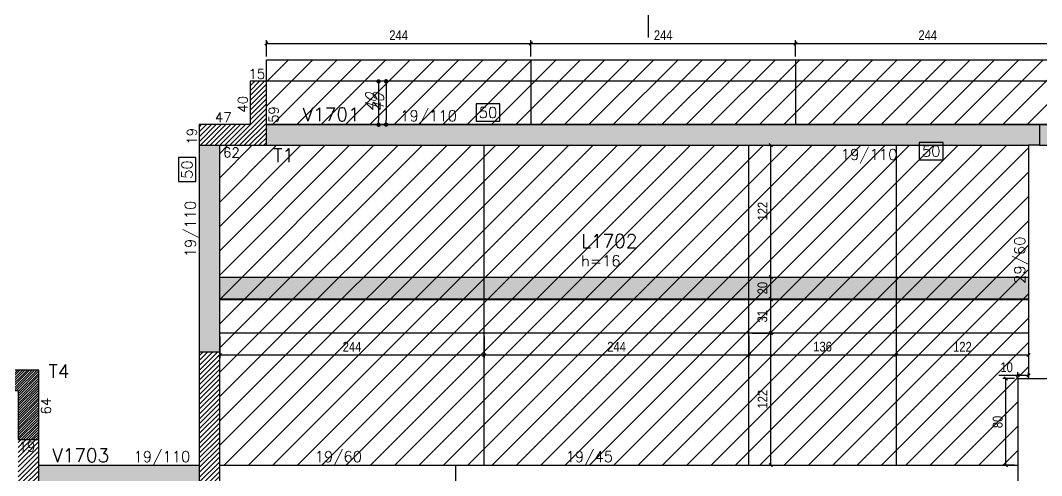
# Model space of a CAD drawing. Extents: x 1860 to 8661, y -614 to 3008.
# Drawn here: x 5566 to 6508, y 2039 to 2460 of the extents above; entities that cross this region are included whole.
import ezdxf
from ezdxf.enums import TextEntityAlignment as Align

# ---------------------------------------------------------------- set-up
doc = ezdxf.new("R2010")
doc.units = 0
for name, color, linetype in [('COTA', 241, 'Continuous'), ('F-AUX-RED', 1, 'Continuous'), ('F-CORTE-INDICAÇÃO', 4, 'Continuous'), ('F-COTAS', 106, 'Continuous'), ('F-DESNIVEL-1', 254, 'Continuous'), ('F-LAJES', 3, 'Continuous'), ('F-LAJES-DIM', 2, 'Continuous'), ('F-LAJES-NOME', 4, 'Continuous'), ('F-PILARES-DIM', 172, 'Continuous'), ('F-PILARES-HACH', 174, 'Continuous'), ('F-PILARES-M', 170, 'Continuous'), ('F-PILARES-NOME', 170, 'Continuous'), ('F-PILARES-S', 170, 'Continuous'), ('F-VIGAS', 3, 'Continuous'), ('F-VIGAS-DIM', 2, 'Continuous'), ('F-VIGAS-NOME', 4, 'Continuous'), ('Painéis', 200, 'Continuous')]:
    doc.layers.add(name, color=color, linetype=linetype)
doc.layers.add('Hachura', color=251, linetype='Continuous', lineweight=9)
doc.styles.add('COTA TECNICA-50', font='techl___.ttf', dxfattribs={"height": 9})
doc.styles.add('CP-TEXT-INCL', font='romans.shx', dxfattribs={"oblique": 20})
doc.styles.add('MCP', font='romans.shx')
doc.styles.add('ROMANS', font='romans.shx')
doc.dimstyles.new('COTA PAINEL-50', dxfattribs={"dimtxt": 9, "dimasz": 3, "dimexe": 3, "dimexo": 3, "dimgap": 3, "dimtad": 1, "dimdec": 1, "dimzin": 12, "dimdsep": 46, "dimtxsty": 'COTA TECNICA-50', "dimblk1": 'OBLIQUE', "dimblk2": 'OBLIQUE', "dimsah": 1, "dimcen": 0.9, "dimclrd": 4, "dimclre": 4, "dimclrt": 240, "dimadec": 1, "dimazin": 3, "dimtfac": 1, "dimtdec": 1, "dimtmove": 0, "dimatfit": 3, "dimfxl": 1, "dimtolj": 1, "dimtzin": 12, "dimarcsym": 0})
doc.dimstyles.new('CP-COTAS-50', dxfattribs={"dimscale": 0.8, "dimtxt": 12.5, "dimasz": 5, "dimexe": 5, "dimexo": 5, "dimgap": 2.5, "dimtad": 1, "dimdec": 1, "dimdsep": 46, "dimtxsty": 'CP-TEXT-INCL', "dimblk1": 'DOT', "dimblk2": 'DOT', "dimsah": 1, "dimcen": 9, "dimclrd": 256, "dimclre": 256, "dimclrt": 256, "dimadec": 0, "dimazin": 0, "dimtfac": 1, "dimtdec": 1, "dimtmove": 2, "dimatfit": 3, "dimldrblk": 'DOT', "dimfxl": 5, "dimtolj": 1, "dimarcsym": 0})
pattern_1 = [(45, (4454.8736, 10738.8875), (-2.245064, 2.245064), [])]

# ---------------------------------------------------------------- blocks, each defined once
blk = doc.blocks.new('*U36')
at = {"layer": 'F-VIGAS-DIM', "color": 1}
blk.add_lwpolyline([(0, 0), (22, 0), (22, 16), (0, 16)], close=True, dxfattribs=at)
at = {"layer": 'F-VIGAS-DIM', "style": 'MCP'}
blk.add_attdef('DIM', text='', height=10, dxfattribs=at).set_placement((11, 8), align=Align.MIDDLE_CENTER)
blk = doc.blocks.new('*U38')
at = {"layer": 'F-CORTE-INDICAÇÃO'}
for p, q in [((70, 0), (0, 0)), ((80, 0), (90, 0)), ((100, 0), (170, 0))]:
    blk.add_line(p, q, dxfattribs=at)
blk.add_lwpolyline([(112, 6, -0.802585), (111.15, 9.81), (140, 23.26), (168.85, 9.81, -0.802585), (168, 6)], format="xyb", close=True, dxfattribs=at)
at = {"layer": 'F-CORTE-INDICAÇÃO', "style": 'ROMANS'}
blk.add_attdef('CORTE', text='', height=15, dxfattribs=at).set_placement((140, 35.76), align=Align.MIDDLE_CENTER)
at = {"layer": 'F-CORTE-INDICAÇÃO', "color": 2, "style": 'ROMANS'}
blk.add_attdef('FOLHA', text='', height=12, dxfattribs=at).set_placement((140, -10), align=Align.MIDDLE_CENTER)
blk = doc.blocks.new('_Dot')
at = {"color": 0, "linetype": 'ByBlock', "lineweight": -2}
blk.add_line((-0.5, 0), (-1, 0), dxfattribs=at)
at = {"color": 0, "linetype": 'ByBlock', "const_width": 0.5}
blk.add_lwpolyline([(-0.25, 0, 1), (0.25, 0, 1)], format="xyb", close=True, dxfattribs=at)
blk = doc.blocks.new('*D1053')
at = {"layer": 'Defpoints', "color": 0, "transparency": 16777216}
for p in [(5903.28, 2403.39), (5903.28, 2363.39), (5903.28, 2363.39)]:
    blk.add_point(p, dxfattribs=at)
at = {"layer": 'F-COTAS', "lineweight": -2, "transparency": 16777216}
blk.add_line((5903.28, 2399.39), (5903.28, 2367.39), dxfattribs=at)
at = {"layer": 'F-COTAS', "lineweight": -2, "transparency": 16777216, "xscale": 4, "yscale": 4, "zscale": 4}
for p, rotation in [((5903.28, 2403.39), 90), ((5903.28, 2363.39), 270)]:
    blk.add_blockref('_Dot', p, dxfattribs=dict(at, rotation=rotation))
at = {"layer": 'F-COTAS', "transparency": 16777216, "insert": (5896.28, 2383.39), "char_height": 10, "attachment_point": 5, "rotation": 90, "style": 'CP-TEXT-INCL'}
blk.add_mtext('\\A1;40', dxfattribs=at)
blk = doc.blocks.new('_Oblique')
at = {"color": 0, "linetype": 'ByBlock', "lineweight": -2}
blk.add_line((-0.5, -0.5), (0.5, 0.5), dxfattribs=at)
blk = doc.blocks.new('*D1141')
at = {"layer": 'COTA', "color": 4, "lineweight": -2, "transparency": 16777216}
for p, q in [((5749.87, 2167.99), (5749.87, 2147.79)), ((5993.87, 2167.99), (5993.87, 2147.79)), ((5749.87, 2150.79), (5993.87, 2150.79))]:
    blk.add_line(p, q, dxfattribs=at)
at = {"layer": 'Defpoints', "color": 0, "transparency": 16777216}
for p in [(5749.87, 2170.99), (5993.87, 2170.99), (5993.87, 2150.79)]:
    blk.add_point(p, dxfattribs=at)
at = {"layer": 'COTA', "color": 4, "lineweight": -2, "transparency": 16777216, "xscale": 3, "yscale": 3, "zscale": 3, "rotation": 180}
blk.add_blockref('_Oblique', (5749.87, 2150.79), dxfattribs=at)
at = {"layer": 'COTA', "color": 4, "lineweight": -2, "transparency": 16777216, "xscale": 3, "yscale": 3, "zscale": 3}
blk.add_blockref('_Oblique', (5993.87, 2150.79), dxfattribs=at)
at = {"layer": 'COTA', "color": 240, "transparency": 16777216, "insert": (5871.87, 2158.36), "char_height": 9, "attachment_point": 5, "style": 'COTA TECNICA-50'}
blk.add_mtext('\\A1;244', dxfattribs=at)
blk = doc.blocks.new('*D1142')
at = {"layer": 'COTA', "color": 4, "lineweight": -2, "transparency": 16777216}
for p, q in [((5993.87, 2167.99), (5993.87, 2147.79)), ((6237.87, 2167.99), (6237.87, 2147.79)), ((5993.87, 2150.79), (6237.87, 2150.79))]:
    blk.add_line(p, q, dxfattribs=at)
at = {"layer": 'Defpoints', "color": 0, "transparency": 16777216}
for p in [(5993.87, 2170.99), (6237.87, 2170.99), (6237.87, 2150.79)]:
    blk.add_point(p, dxfattribs=at)
at = {"layer": 'COTA', "color": 4, "lineweight": -2, "transparency": 16777216, "xscale": 3, "yscale": 3, "zscale": 3, "rotation": 180}
blk.add_blockref('_Oblique', (5993.87, 2150.79), dxfattribs=at)
at = {"layer": 'COTA', "color": 4, "lineweight": -2, "transparency": 16777216, "xscale": 3, "yscale": 3, "zscale": 3}
blk.add_blockref('_Oblique', (6237.87, 2150.79), dxfattribs=at)
at = {"layer": 'COTA', "color": 240, "transparency": 16777216, "insert": (6115.87, 2158.36), "char_height": 9, "attachment_point": 5, "style": 'COTA TECNICA-50'}
blk.add_mtext('\\A1;244', dxfattribs=at)
blk = doc.blocks.new('*D1132')
at = {"layer": 'COTA', "color": 4, "lineweight": -2, "transparency": 16777216}
for p, q in [((6237.87, 2167.99), (6237.87, 2147.79)), ((6373.87, 2167.99), (6373.87, 2147.79)), ((6237.87, 2150.79), (6373.87, 2150.79))]:
    blk.add_line(p, q, dxfattribs=at)
at = {"layer": 'Defpoints', "color": 0, "transparency": 16777216}
for p in [(6237.87, 2170.99), (6373.87, 2170.99), (6373.87, 2150.79)]:
    blk.add_point(p, dxfattribs=at)
at = {"layer": 'COTA', "color": 4, "lineweight": -2, "transparency": 16777216, "xscale": 3, "yscale": 3, "zscale": 3, "rotation": 180}
blk.add_blockref('_Oblique', (6237.87, 2150.79), dxfattribs=at)
at = {"layer": 'COTA', "color": 4, "lineweight": -2, "transparency": 16777216, "xscale": 3, "yscale": 3, "zscale": 3}
blk.add_blockref('_Oblique', (6373.87, 2150.79), dxfattribs=at)
at = {"layer": 'COTA', "color": 240, "transparency": 16777216, "insert": (6305.87, 2158.49), "char_height": 9, "attachment_point": 5, "style": 'COTA TECNICA-50'}
blk.add_mtext('\\A1;136', dxfattribs=at)
blk = doc.blocks.new('*D1143')
at = {"layer": 'COTA', "color": 4, "lineweight": -2, "transparency": 16777216}
for p, q in [((6373.87, 2167.99), (6373.87, 2147.79)), ((6495.87, 2167.99), (6495.87, 2147.79)), ((6373.87, 2150.79), (6495.87, 2150.79))]:
    blk.add_line(p, q, dxfattribs=at)
at = {"layer": 'Defpoints', "color": 0, "transparency": 16777216}
for p in [(6373.87, 2170.99), (6495.87, 2170.99), (6495.87, 2150.79)]:
    blk.add_point(p, dxfattribs=at)
at = {"layer": 'COTA', "color": 4, "lineweight": -2, "transparency": 16777216, "xscale": 3, "yscale": 3, "zscale": 3, "rotation": 180}
blk.add_blockref('_Oblique', (6373.87, 2150.79), dxfattribs=at)
at = {"layer": 'COTA', "color": 4, "lineweight": -2, "transparency": 16777216, "xscale": 3, "yscale": 3, "zscale": 3}
blk.add_blockref('_Oblique', (6495.87, 2150.79), dxfattribs=at)
at = {"layer": 'COTA', "color": 240, "transparency": 16777216, "insert": (6434.87, 2158.34), "char_height": 9, "attachment_point": 5, "style": 'COTA TECNICA-50'}
blk.add_mtext('\\A1;122', dxfattribs=at)
blk = doc.blocks.new('*D1144')
at = {"layer": 'COTA', "color": 4, "lineweight": -2, "transparency": 16777216}
for p, q in [((6482.87, 2128.99), (6472.02, 2128.99)), ((6475.02, 2048.99), (6475.02, 2128.99)), ((6482.87, 2048.99), (6472.02, 2048.99))]:
    blk.add_line(p, q, dxfattribs=at)
at = {"layer": 'Defpoints', "color": 0, "transparency": 16777216}
for p in [(6475.02, 2128.99), (6485.87, 2128.99), (6485.87, 2048.99)]:
    blk.add_point(p, dxfattribs=at)
at = {"layer": 'COTA', "color": 4, "lineweight": -2, "transparency": 16777216, "xscale": 3, "yscale": 3, "zscale": 3}
for p, rotation in [((6475.02, 2128.99), 90), ((6475.02, 2048.99), 270)]:
    blk.add_blockref('_Oblique', p, dxfattribs=dict(at, rotation=rotation))
at = {"layer": 'COTA', "color": 240, "transparency": 16777216, "insert": (6467.41, 2088.99), "char_height": 9, "attachment_point": 5, "rotation": 90, "style": 'COTA TECNICA-50'}
blk.add_mtext('\\A1;80', dxfattribs=at)
blk = doc.blocks.new('*D1145')
at = {"layer": 'COTA', "color": 4, "lineweight": -2, "transparency": 16777216}
for p, q in [((6485.87, 2131.8), (6468.39, 2131.8)), ((6485.87, 2131.99), (6485.87, 2134.8)), ((6495.87, 2131.8), (6485.87, 2131.8)), ((6495.87, 2131.99), (6495.87, 2134.8))]:
    blk.add_line(p, q, dxfattribs=at)
at = {"layer": 'Defpoints', "color": 0, "transparency": 16777216}
for p in [(6485.87, 2131.8), (6485.87, 2128.99), (6495.87, 2128.99)]:
    blk.add_point(p, dxfattribs=at)
at = {"layer": 'COTA', "color": 4, "lineweight": -2, "transparency": 16777216, "xscale": 3, "yscale": 3, "zscale": 3, "rotation": 180}
blk.add_blockref('_Oblique', (6485.87, 2131.8), dxfattribs=at)
at = {"layer": 'COTA', "color": 4, "lineweight": -2, "transparency": 16777216, "xscale": 3, "yscale": 3, "zscale": 3}
blk.add_blockref('_Oblique', (6495.87, 2131.8), dxfattribs=at)
at = {"layer": 'COTA', "color": 240, "transparency": 16777216, "insert": (6475.63, 2139.39), "char_height": 9, "attachment_point": 5, "style": 'COTA TECNICA-50'}
blk.add_mtext('\\A1;10', dxfattribs=at)
blk = doc.blocks.new('*D1146')
at = {"layer": 'COTA', "color": 4, "lineweight": -2, "transparency": 16777216}
for p, q in [((6240.87, 2170.99), (6261.06, 2170.99)), ((6258.06, 2048.99), (6258.06, 2170.99)), ((6240.87, 2048.99), (6261.06, 2048.99))]:
    blk.add_line(p, q, dxfattribs=at)
at = {"layer": 'Defpoints', "color": 0, "transparency": 16777216}
for p in [(6237.87, 2170.99), (6258.06, 2170.99), (6237.87, 2048.99)]:
    blk.add_point(p, dxfattribs=at)
at = {"layer": 'COTA', "color": 4, "lineweight": -2, "transparency": 16777216, "xscale": 3, "yscale": 3, "zscale": 3}
for p, rotation in [((6258.06, 2170.99), 90), ((6258.06, 2048.99), 270)]:
    blk.add_blockref('_Oblique', p, dxfattribs=dict(at, rotation=rotation))
at = {"layer": 'COTA', "color": 240, "transparency": 16777216, "insert": (6250.51, 2109.99), "char_height": 9, "attachment_point": 5, "rotation": 90, "style": 'COTA TECNICA-50'}
blk.add_mtext('\\A1;122', dxfattribs=at)
blk = doc.blocks.new('*D1147')
at = {"layer": 'COTA', "color": 4, "lineweight": -2, "transparency": 16777216}
for p, q in [((6240.87, 2201.99), (6261.06, 2201.99)), ((6258.06, 2170.99), (6258.06, 2201.99)), ((6240.87, 2170.99), (6261.06, 2170.99))]:
    blk.add_line(p, q, dxfattribs=at)
at = {"layer": 'Defpoints', "color": 0, "transparency": 16777216}
for p in [(6237.87, 2201.99), (6258.06, 2201.99), (6237.87, 2170.99)]:
    blk.add_point(p, dxfattribs=at)
at = {"layer": 'COTA', "color": 4, "lineweight": -2, "transparency": 16777216, "xscale": 3, "yscale": 3, "zscale": 3}
for p, rotation in [((6258.06, 2201.99), 90), ((6258.06, 2170.99), 270)]:
    blk.add_blockref('_Oblique', p, dxfattribs=dict(at, rotation=rotation))
at = {"layer": 'COTA', "color": 240, "transparency": 16777216, "insert": (6250.36, 2186.49), "char_height": 9, "attachment_point": 5, "rotation": 90, "style": 'COTA TECNICA-50'}
blk.add_mtext('\\A1;31', dxfattribs=at)
blk = doc.blocks.new('*D1148')
at = {"layer": 'COTA', "color": 4, "lineweight": -2, "transparency": 16777216}
for p, q in [((6240.87, 2222.49), (6261.06, 2222.49)), ((6258.06, 2202.49), (6258.06, 2222.49)), ((6240.87, 2202.49), (6261.06, 2202.49))]:
    blk.add_line(p, q, dxfattribs=at)
at = {"layer": 'Defpoints', "color": 0, "transparency": 16777216}
for p in [(6237.87, 2222.49), (6258.06, 2222.49), (6237.87, 2202.49)]:
    blk.add_point(p, dxfattribs=at)
at = {"layer": 'COTA', "color": 4, "lineweight": -2, "transparency": 16777216, "xscale": 3, "yscale": 3, "zscale": 3}
for p, rotation in [((6258.06, 2222.49), 90), ((6258.06, 2202.49), 270)]:
    blk.add_blockref('_Oblique', p, dxfattribs=dict(at, rotation=rotation))
at = {"layer": 'COTA', "color": 240, "transparency": 16777216, "insert": (6250.47, 2212.49), "char_height": 9, "attachment_point": 5, "rotation": 90, "style": 'COTA TECNICA-50'}
blk.add_mtext('\\A1;20', dxfattribs=at)
blk = doc.blocks.new('*D1149')
at = {"layer": 'COTA', "color": 4, "lineweight": -2, "transparency": 16777216}
for p, q in [((6240.87, 2344.49), (6261.06, 2344.49)), ((6258.06, 2222.49), (6258.06, 2344.49)), ((6240.87, 2222.49), (6261.06, 2222.49))]:
    blk.add_line(p, q, dxfattribs=at)
at = {"layer": 'Defpoints', "color": 0, "transparency": 16777216}
for p in [(6237.87, 2344.49), (6258.06, 2344.49), (6237.87, 2222.49)]:
    blk.add_point(p, dxfattribs=at)
at = {"layer": 'COTA', "color": 4, "lineweight": -2, "transparency": 16777216, "xscale": 3, "yscale": 3, "zscale": 3}
for p, rotation in [((6258.06, 2344.49), 90), ((6258.06, 2222.49), 270)]:
    blk.add_blockref('_Oblique', p, dxfattribs=dict(at, rotation=rotation))
at = {"layer": 'COTA', "color": 240, "transparency": 16777216, "insert": (6250.51, 2283.49), "char_height": 9, "attachment_point": 5, "rotation": 90, "style": 'COTA TECNICA-50'}
blk.add_mtext('\\A1;122', dxfattribs=at)
blk = doc.blocks.new('*D1343')
at = {"layer": 'Defpoints', "color": 0, "transparency": 16777216}
for p in [(5896.4, 2403.29), (5896.4, 2363.29), (5896.4, 2363.29)]:
    blk.add_point(p, dxfattribs=at)
at = {"layer": 'F-COTAS', "lineweight": -2, "transparency": 16777216}
blk.add_line((5896.4, 2399.29), (5896.4, 2367.29), dxfattribs=at)
at = {"layer": 'F-COTAS', "lineweight": -2, "transparency": 16777216, "xscale": 4, "yscale": 4, "zscale": 4}
for p, rotation in [((5896.4, 2403.29), 90), ((5896.4, 2363.29), 270)]:
    blk.add_blockref('_Dot', p, dxfattribs=dict(at, rotation=rotation))
at = {"layer": 'F-COTAS', "transparency": 16777216, "insert": (5889.4, 2383.29), "char_height": 10, "attachment_point": 5, "rotation": 90, "style": 'CP-TEXT-INCL'}
blk.add_mtext('\\A1;40', dxfattribs=at)
blk = doc.blocks.new('*D1405')
at = {"layer": 'COTA', "color": 4, "lineweight": -2, "transparency": 16777216}
for p, q in [((5792.87, 2426.29), (5792.87, 2441.33)), ((6036.87, 2426.29), (6036.87, 2441.33)), ((5792.87, 2438.33), (6036.87, 2438.33))]:
    blk.add_line(p, q, dxfattribs=at)
at = {"layer": 'Defpoints', "color": 0, "transparency": 16777216}
for p in [(6036.87, 2438.33), (5792.87, 2423.29), (6036.87, 2423.29)]:
    blk.add_point(p, dxfattribs=at)
at = {"layer": 'COTA', "color": 4, "lineweight": -2, "transparency": 16777216, "xscale": 3, "yscale": 3, "zscale": 3, "rotation": 180}
blk.add_blockref('_Oblique', (5792.87, 2438.33), dxfattribs=at)
at = {"layer": 'COTA', "color": 4, "lineweight": -2, "transparency": 16777216, "xscale": 3, "yscale": 3, "zscale": 3}
blk.add_blockref('_Oblique', (6036.87, 2438.33), dxfattribs=at)
at = {"layer": 'COTA', "color": 240, "transparency": 16777216, "insert": (5914.87, 2445.9), "char_height": 9, "attachment_point": 5, "style": 'COTA TECNICA-50'}
blk.add_mtext('\\A1;244', dxfattribs=at)
blk = doc.blocks.new('*D1406')
at = {"layer": 'COTA', "color": 4, "lineweight": -2, "transparency": 16777216}
for p, q in [((6036.87, 2426.29), (6036.87, 2441.33)), ((6280.87, 2426.29), (6280.87, 2441.33)), ((6036.87, 2438.33), (6280.87, 2438.33))]:
    blk.add_line(p, q, dxfattribs=at)
at = {"layer": 'Defpoints', "color": 0, "transparency": 16777216}
for p in [(6280.87, 2438.33), (6036.87, 2423.29), (6280.87, 2423.29)]:
    blk.add_point(p, dxfattribs=at)
at = {"layer": 'COTA', "color": 4, "lineweight": -2, "transparency": 16777216, "xscale": 3, "yscale": 3, "zscale": 3, "rotation": 180}
blk.add_blockref('_Oblique', (6036.87, 2438.33), dxfattribs=at)
at = {"layer": 'COTA', "color": 4, "lineweight": -2, "transparency": 16777216, "xscale": 3, "yscale": 3, "zscale": 3}
blk.add_blockref('_Oblique', (6280.87, 2438.33), dxfattribs=at)
at = {"layer": 'COTA', "color": 240, "transparency": 16777216, "insert": (6158.87, 2445.9), "char_height": 9, "attachment_point": 5, "style": 'COTA TECNICA-50'}
blk.add_mtext('\\A1;244', dxfattribs=at)
blk = doc.blocks.new('*D1407')
at = {"layer": 'COTA', "color": 4, "lineweight": -2, "transparency": 16777216}
for p, q in [((6280.87, 2426.29), (6280.87, 2441.33)), ((6524.87, 2426.29), (6524.87, 2441.33)), ((6280.87, 2438.33), (6524.87, 2438.33))]:
    blk.add_line(p, q, dxfattribs=at)
at = {"layer": 'Defpoints', "color": 0, "transparency": 16777216}
for p in [(6524.87, 2438.33), (6280.87, 2423.29), (6524.87, 2423.29)]:
    blk.add_point(p, dxfattribs=at)
at = {"layer": 'COTA', "color": 4, "lineweight": -2, "transparency": 16777216, "xscale": 3, "yscale": 3, "zscale": 3, "rotation": 180}
blk.add_blockref('_Oblique', (6280.87, 2438.33), dxfattribs=at)
at = {"layer": 'COTA', "color": 4, "lineweight": -2, "transparency": 16777216, "xscale": 3, "yscale": 3, "zscale": 3}
blk.add_blockref('_Oblique', (6524.87, 2438.33), dxfattribs=at)
at = {"layer": 'COTA', "color": 240, "transparency": 16777216, "insert": (6402.87, 2445.9), "char_height": 9, "attachment_point": 5, "style": 'COTA TECNICA-50'}
blk.add_mtext('\\A1;244', dxfattribs=at)

msp = doc.modelspace()

# ---------------------------------------------------------------- hatches: boundary and pattern name
at = {"layer": 'F-AUX-RED'}
h = msp.add_hatch(dxfattribs=at)
h.set_pattern_fill('ANSI31', color=256)
h.set_pattern_definition([(45, (4454.8736, -4261.1125), (-2.245064, 2.245064), [])])
h.paths.add_polyline_path([(5582.87, 2136.89), (3294.87, 2136.89), (3294.87, 2117.89), (5563.87, 2117.89), (5563.87, 2029.89), (5582.87, 2029.89)])
at = {"layer": 'F-PILARES-HACH', "linetype": 'Continuous'}
h = msp.add_hatch(dxfattribs=at)
h.set_pattern_fill('ANSI31', color=256, style=0)
h.set_pattern_definition(pattern_1)
h.paths.add_polyline_path([(5777.87, 2403.39), (5777.87, 2363.39), (5730.87, 2363.39), (5730.87, 2344.39), (5792.87, 2344.39), (5792.87, 2403.39)], flags=16)
msp.add_hatch(color=252, dxfattribs=at).paths.add_polyline_path([(6505.87, 2344.39), (6562.87, 2344.39), (6562.87, 2363.39), (6505.87, 2363.39)], flags=16)
h = msp.add_hatch(dxfattribs=at)
h.set_pattern_fill('ANSI31', color=256, style=0)
h.set_pattern_definition([(45, (4454.8736, 738.7875), (-2.245064, 2.245064), [])])
h.paths.add_polyline_path([(5520.87, 2176.79), (5520.87, 2117.79), (5563.87, 2117.79), (5563.87, 2072.79), (5582.87, 2072.79), (5582.87, 2136.79), (5535.87, 2136.79), (5535.87, 2176.79)], flags=16)
h = msp.add_hatch(dxfattribs=at)
h.set_pattern_fill('ANSI31', color=256, style=0)
h.set_pattern_definition(pattern_1)
h.paths.add_polyline_path([(5730.87, 1954.39), (5749.87, 1954.39), (5749.87, 2153.39), (5730.87, 2153.39)], flags=16)
at = {"layer": 'Hachura', "linetype": 'ByBlock'}
h = msp.add_hatch(dxfattribs=at)
h.set_pattern_fill('ANSI31', color=256, scale=5)
h.paths.add_polyline_path([(5634.83, 714.79), (5649.83, 714.79), (5649.83, 761.29), (5634.83, 761.29)])
h.paths.add_polyline_path([(5949.87, 694.79), (5949.87, 761.29), (5710.87, 761.29), (5710.87, 694.79)])
h.paths.add_polyline_path([(5938.58, 605.04), (5938.58, 620.04), (5708.58, 620.04), (5708.58, 605.04)])
h.paths.add_polyline_path([(6709.87, -101.64), (6769.87, -101.64), (6769.87, 142.36), (6709.87, 142.36)])
h.paths.add_polyline_path([(6709.87, 142.36), (6769.87, 142.36), (6769.87, 386.36), (6709.87, 386.36)])
h.paths.add_polyline_path([(6709.87, 386.36), (6769.87, 386.36), (6769.87, 630.36), (6709.87, 630.36)])
h.paths.add_polyline_path([(6709.87, 630.36), (6769.87, 630.36), (6769.87, 874.36), (6709.87, 874.36)])
h.paths.add_polyline_path([(6709.87, 874.36), (6769.87, 874.36), (6769.87, 1118.36), (6709.87, 1118.36)])
h.paths.add_polyline_path([(6709.87, 1118.36), (6769.87, 1118.36), (6769.87, 1341.36), (6709.87, 1341.36)])
h.paths.add_polyline_path([(5792.87, 2423.29), (5792.87, 2363.29), (6036.87, 2363.29), (6036.87, 2423.29)])
h.paths.add_polyline_path([(6036.87, 2423.29), (6036.87, 2363.29), (6280.87, 2363.29), (6280.87, 2423.29)])
h.paths.add_polyline_path([(6524.87, 2363.29), (6524.87, 2423.29), (6280.87, 2423.29), (6280.87, 2363.29)])
h.paths.add_polyline_path([(6768.87, 2363.29), (6768.87, 2423.29), (6524.87, 2423.29), (6524.87, 2363.29)])
h.paths.add_polyline_path([(7012.87, 2363.29), (7012.87, 2423.29), (6768.87, 2423.29), (6768.87, 2363.29)])
h.paths.add_polyline_path([(7235.87, 2363.29), (7235.87, 2423.29), (7012.87, 2423.29), (7012.87, 2363.29)])
h.paths.add_polyline_path([(6847.43, -116.74), (6862.43, -116.74), (6862.43, 127.26), (6847.43, 127.26)])
h.paths.add_polyline_path([(6847.43, 127.26), (6862.43, 127.26), (6862.43, 371.26), (6847.43, 371.26)])
h.paths.add_polyline_path([(6847.43, 371.26), (6862.43, 371.26), (6862.43, 615.26), (6847.43, 615.26)])
h.paths.add_polyline_path([(6862.43, 859.26), (6847.43, 859.26), (6847.43, 615.26), (6862.43, 615.26)])
h.paths.add_polyline_path([(6862.43, 1103.26), (6847.43, 1103.26), (6847.43, 859.26), (6862.43, 859.26)])
h.paths.add_polyline_path([(6862.43, 1103.26), (6862.43, 1112.26), (6847.43, 1112.26), (6847.43, 1103.26)])
h.paths.add_polyline_path([(6862.43, 1356.26), (6847.43, 1356.26), (6847.43, 1112.26), (6862.43, 1112.26)])
h.paths.add_polyline_path([(7250.87, 2525.66), (7250.87, 2540.66), (7006.87, 2540.66), (7006.87, 2525.66)])
h.paths.add_polyline_path([(6997.87, 2525.66), (7006.87, 2525.66), (7006.87, 2540.66), (6997.87, 2540.66)])
h.paths.add_polyline_path([(6997.87, 2525.66), (6997.87, 2540.66), (6753.87, 2540.66), (6753.87, 2525.66)])
h.paths.add_polyline_path([(6753.87, 2525.66), (6753.87, 2540.66), (6509.87, 2540.66), (6509.87, 2525.66)])
h.paths.add_polyline_path([(6265.87, 2540.66), (6265.87, 2525.66), (6509.87, 2525.66), (6509.87, 2540.66)])
h.paths.add_polyline_path([(6021.87, 2540.66), (6021.87, 2525.66), (6265.87, 2525.66), (6265.87, 2540.66)])
h.paths.add_polyline_path([(5777.87, 2540.66), (5777.87, 2525.66), (6021.87, 2525.66), (6021.87, 2540.66)])
h = msp.add_hatch(dxfattribs=at)
h.set_pattern_fill('ANSI31', color=256, scale=5)
h.set_pattern_definition([(45, (6102.888, -94.022), (-11.22532, 11.22532), [])])
h.paths.add_polyline_path([(6485.87, 2048.89), (6485.87, 2128.89), (6495.87, 2128.89), (6495.87, 2344.39), (5792.87, 2344.39), (5749.87, 2344.39), (5749.87, 2153.39), (5749.87, 2048.89), (5978.87, 2048.89)])
h.paths.add_polyline_path([(5978.87, 2029.89), (5749.87, 2029.89), (5749.87, 1954.39), (5749.87, 1723.39), (5749.87, 1622.39), (6286.87, 1622.39), (6505.87, 1622.39), (6505.87, 2029.89), (6485.87, 2029.89)])
h.paths.add_polyline_path([(7270.87, 2153.39), (7270.87, 2344.39), (7235.87, 2344.39), (6562.87, 2344.39), (6524.87, 2344.39), (6524.87, 2128.89), (6524.87, 2029.89), (6524.87, 1622.39), (6950.37, 1622.39), (7099.37, 1622.39), (7230.87, 1622.39), (7230.87, 1641.39), (7230.87, 1939.39), (7270.87, 1939.39), (7270.87, 2026.39)])
h.paths.add_polyline_path([(5582.87, 1567.39), (5730.87, 1567.39), (5730.87, 1723.39), (5730.87, 1954.39), (5730.87, 2029.89), (5582.87, 2029.89)])
at = {"layer": 'Hachura'}
h = msp.add_hatch(color=256, dxfattribs=at)
h.dxf.hatch_style = 1
h.paths.add_polyline_path([(5749.87, 2222.49), (5749.87, 2202.49), (5993.87, 2202.49), (5993.87, 2222.49)])
h.paths.add_polyline_path([(5993.87, 2222.49), (5993.87, 2202.49), (6237.87, 2202.49), (6237.87, 2222.49)])
h.paths.add_polyline_path([(6237.87, 2222.49), (6237.87, 2202.49), (6373.87, 2202.49), (6373.87, 2222.49)])
h.paths.add_polyline_path([(6373.87, 2222.49), (6373.87, 2202.49), (6495.87, 2202.49), (6495.87, 2222.49)])

# ---------------------------------------------------------------- linework, layer by layer
at = {"layer": 'F-AUX-RED', "color": 2}
for p, q in [((5582.87, 2136.89), (3294.87, 2136.89)), ((5582.87, 2029.89), (5582.87, 2136.89))]:
    msp.add_line(p, q, dxfattribs=at)
at = {"layer": 'F-DESNIVEL-1', "linetype": 'Continuous'}
for points in [[(5792.97, 2363.39), (5792.97, 2344.39), (6505.77, 2344.39)], [(5792.97, 2363.39), (6505.77, 2344.39), (6505.77, 2363.39)], [(5792.97, 2363.39), (6505.77, 2363.39), (5792.97, 2363.39)], [(5730.87, 2153.49), (5749.87, 2153.49), (5749.87, 2344.29)], [(5730.87, 2153.49), (5749.87, 2344.29), (5730.87, 2344.29)], [(5730.87, 2153.49), (5730.87, 2344.29), (5730.87, 2153.49)], [(5582.87, 2029.89), (5730.77, 2029.89), (5730.77, 2048.89)], [(5582.87, 2029.89), (5730.77, 2048.89), (5582.87, 2048.89)], [(5582.87, 2029.89), (5582.87, 2048.89), (5582.87, 2029.89)]]:
    msp.add_solid(points, dxfattribs=at)
at = {"layer": 'F-LAJES', "linetype": 'Continuous'}
for p, q in [((7250.87, 2403.39), (5777.87, 2403.39)), ((5777.87, 2403.39), (5777.87, 2363.39))]:
    msp.add_line(p, q, dxfattribs=at)
at = {"layer": 'F-PILARES-M', "linetype": 'Continuous'}
for points in [[(6505.87, 2344.39), (6562.87, 2344.39), (6562.87, 2363.39), (6505.87, 2363.39), (6505.87, 2344.39)], [(5520.87, 2176.89), (5520.87, 2117.89), (5563.87, 2117.89), (5563.87, 2072.89), (5582.87, 2072.89), (5582.87, 2136.89), (5535.87, 2136.89), (5535.87, 2176.89), (5520.87, 2176.89)], [(6485.87, 2029.89), (6524.87, 2029.89), (6524.87, 2128.89), (6485.87, 2128.89), (6485.87, 2029.89)]]:
    msp.add_lwpolyline(points, dxfattribs=at)
at = {"layer": 'F-PILARES-S', "linetype": 'Continuous'}
for points in [[(5777.87, 2403.39), (5777.87, 2363.39), (5730.87, 2363.39), (5730.87, 2344.39), (5792.87, 2344.39), (5792.87, 2403.39), (5777.87, 2403.39)], [(5730.87, 1954.39), (5749.87, 1954.39), (5749.87, 2153.39), (5730.87, 2153.39), (5730.87, 1954.39)]]:
    msp.add_lwpolyline(points, dxfattribs=at)
at = {"layer": 'F-VIGAS'}
for points in [[(6505.87, 2363.39), (5792.87, 2363.39)], [(5730.87, 2344.39), (5730.87, 2153.39)], [(5749.87, 2153.39), (5749.87, 2344.39)], [(5792.87, 2344.39), (6495.87, 2344.39)], [(6495.87, 2344.39), (6495.87, 2128.89)], [(6505.87, 2344.39), (6495.87, 2344.39)], [(5582.87, 2048.89), (5582.87, 2072.89)], [(5730.87, 2048.89), (5582.87, 2048.89)], [(5981.37, 2048.89), (5749.87, 2048.89)], [(5967.37, 2048.89), (5967.37, 2029.89)], [(6485.87, 2048.89), (5981.37, 2048.89)]]:
    msp.add_lwpolyline(points, dxfattribs=at)
at = {"layer": 'Painéis'}
for p, q in [((6036.87, 2423.29), (6036.87, 2363.29)), ((6280.87, 2423.29), (6280.87, 2363.29))]:
    msp.add_line(p, q, dxfattribs=at)
msp.add_lwpolyline([(5792.87, 2423.29), (7235.87, 2423.29), (7235.87, 2363.29), (5792.87, 2363.29)], close=True, dxfattribs=at)
for points in [[(5993.87, 2048.99), (5993.87, 2344.49)], [(6237.87, 2048.99), (6237.87, 2344.49)], [(6373.87, 2344.49), (6373.87, 2048.99)], [(5749.87, 2222.49), (6495.87, 2222.49)], [(5749.87, 2202.49), (6495.87, 2202.49)], [(5749.87, 2201.99), (6495.87, 2201.99)], [(6495.87, 2170.99), (5749.87, 2170.99)]]:
    msp.add_lwpolyline(points, dxfattribs=at)

# ---------------------------------------------------------------- block references
at = {"layer": 'F-CORTE-INDICAÇÃO', "linetype": 'Continuous'}
ref = msp.add_blockref('*U38', (6145, 2443.72), dxfattribs=dict(at, rotation=90))
ref.add_attrib('CORTE', '4', dxfattribs={"height": 15, "rotation": 90, "style": 'ROMANS'}).set_placement((6109.24, 2583.72), align=Align.MIDDLE_CENTER)
at = {"layer": 'F-VIGAS-DIM', "linetype": 'Continuous'}
for p in [(5986.33, 2366.51), (6395.07, 2330.84)]:
    msp.add_blockref('*U36', p, dxfattribs=at).add_auto_attribs({'DIM': '50'})
at = {"layer": 'F-VIGAS-DIM', "linetype": 'Continuous', "rotation": 90}
msp.add_blockref('*U36', (5727.75, 2310.89), dxfattribs=at).add_auto_attribs({'DIM': '50'})

# ---------------------------------------------------------------- texts
at = {"layer": 'F-LAJES-DIM', "linetype": 'Continuous', "style": 'MCP'}
msp.add_text('h=16', height=10, dxfattribs=at).set_placement((6083.13, 2232.64))
at = {"layer": 'F-LAJES-NOME', "linetype": 'Continuous', "style": 'MCP'}
msp.add_text('L1702', height=12.5, dxfattribs=at).set_placement((6083.13, 2249.64))
at = {"layer": 'F-PILARES-DIM', "linetype": 'Continuous', "style": 'MCP'}
for s, p in [('15', (5776.37, 2405.64)), ('47', (5745.37, 2365.64)), ('62', (5752.87, 2333.14)), ('19', (5564.37, 2061.64))]:
    msp.add_text(s, height=9, dxfattribs=at).set_placement(p)
for s, p in [('40', (5775.62, 2374.39)), ('59', (5804.12, 2364.89)), ('19', (5728.62, 2344.89)), ('64', (5594.12, 2095.89))]:
    msp.add_text(s, height=9, rotation=90, dxfattribs=at).set_placement(p)
at = {"layer": 'F-PILARES-NOME', "linetype": 'Continuous', "style": 'MCP'}
for s, p in [('T1', (5799.12, 2328.76)), ('T4', (5591.93, 2129.6))]:
    msp.add_text(s, height=12.5, dxfattribs=at).set_placement(p)
at = {"layer": 'F-VIGAS-DIM', "linetype": 'Continuous', "style": 'MCP'}
for s, p in [('19/110', (5916.33, 2366.51)), ('19/110', (6322.65, 2330.84)), ('19/110', (5670.37, 2052.01)), ('19/60', (5837.37, 2052.01)), ('19/45', (6068.87, 2052.01))]:
    msp.add_text(s, height=10, dxfattribs=at).set_placement(p)
for s, p in [('19/110', (5727.75, 2240.89)), ('29/60', (6492.75, 2216.39))]:
    msp.add_text(s, height=10, rotation=90, dxfattribs=at).set_placement(p)
at = {"layer": 'F-VIGAS-NOME', "linetype": 'Continuous', "style": 'MCP'}
for s, p in [('V1701', (5826.37, 2366.51)), ('V1703', (5595.37, 2052.01))]:
    msp.add_text(s, height=12.5, dxfattribs=at).set_placement(p)

# ---------------------------------------------------------------- dimensions: what is measured, and where the dimension line sits
at = {"layer": 'COTA'}
for base, p1, p2, picture, middle in [((6036.87, 2438.33), (5792.87, 2423.29), (6036.87, 2423.29), '*D1405', (5914.87, 2445.9)), ((5993.87, 2150.79), (5749.87, 2170.99), (5993.87, 2170.99), '*D1141', (5871.87, 2158.36)), ((6495.87, 2150.79), (6373.87, 2170.99), (6495.87, 2170.99), '*D1143', (6434.87, 2158.34)), ((6485.87, 2131.8), (6495.87, 2128.99), (6485.87, 2128.99), '*D1145', (6475.63, 2139.39))]:
    dim = msp.add_linear_dim(base=base, p1=p1, p2=p2, dimstyle='COTA PAINEL-50', dxfattribs=at)
    dim.commit()
    dim.dimension.update_dxf_attribs({"geometry": picture, "text_midpoint": middle})
for base, p1, p2, picture, middle in [((6280.87, 2438.33), (6036.87, 2423.29), (6280.87, 2423.29), '*D1406', (6158.87, 2445.9)), ((6524.87, 2438.33), (6280.87, 2423.29), (6524.87, 2423.29), '*D1407', (6402.87, 2445.9)), ((6237.87, 2150.79), (5993.87, 2170.99), (6237.87, 2170.99), '*D1142', (6115.87, 2158.36)), ((6373.87, 2150.79), (6237.87, 2170.99), (6373.87, 2170.99), '*D1132', (6305.87, 2158.49))]:
    dim = msp.add_linear_dim(base=base, p1=p1, p2=p2, dimstyle='COTA PAINEL-50', override={"dimtmove": 1}, dxfattribs=at)
    dim.commit()
    dim.dimension.update_dxf_attribs({"geometry": picture, "text_midpoint": middle})
for base, p1, p2, picture, middle in [((6258.06, 2344.49), (6237.87, 2222.49), (6237.87, 2344.49), '*D1149', (6250.51, 2283.49)), ((6258.06, 2201.99), (6237.87, 2170.99), (6237.87, 2201.99), '*D1147', (6250.36, 2186.49))]:
    dim = msp.add_linear_dim(base=base, p1=p1, p2=p2, angle=90, dimstyle='COTA PAINEL-50', override={"dimtmove": 1}, dxfattribs=at)
    dim.commit()
    dim.dimension.update_dxf_attribs({"geometry": picture, "text_midpoint": middle})
for base, p1, p2, picture, middle in [((6258.06, 2222.49), (6237.87, 2202.49), (6237.87, 2222.49), '*D1148', (6250.47, 2212.49)), ((6258.06, 2170.99), (6237.87, 2048.99), (6237.87, 2170.99), '*D1146', (6250.51, 2109.99)), ((6475.02, 2128.99), (6485.87, 2048.99), (6485.87, 2128.99), '*D1144', (6467.41, 2088.99))]:
    dim = msp.add_linear_dim(base=base, p1=p1, p2=p2, angle=90, dimstyle='COTA PAINEL-50', dxfattribs=at)
    dim.commit()
    dim.dimension.update_dxf_attribs({"geometry": picture, "text_midpoint": middle})
at = {"layer": 'F-COTAS'}
for p1, p2, picture, middle in [((5896.4, 2403.29), (5896.4, 2363.29), '*D1343', (5889.4, 2383.29)), ((5903.28, 2403.39), (5903.28, 2363.39), '*D1053', (5896.28, 2383.39))]:
    dim = msp.add_aligned_dim(p1=p1, p2=p2, distance=0, dimstyle='CP-COTAS-50', dxfattribs=at)
    dim.commit()
    dim.dimension.update_dxf_attribs({"geometry": picture, "text_midpoint": middle})

doc.saveas('drawing.dxf')
